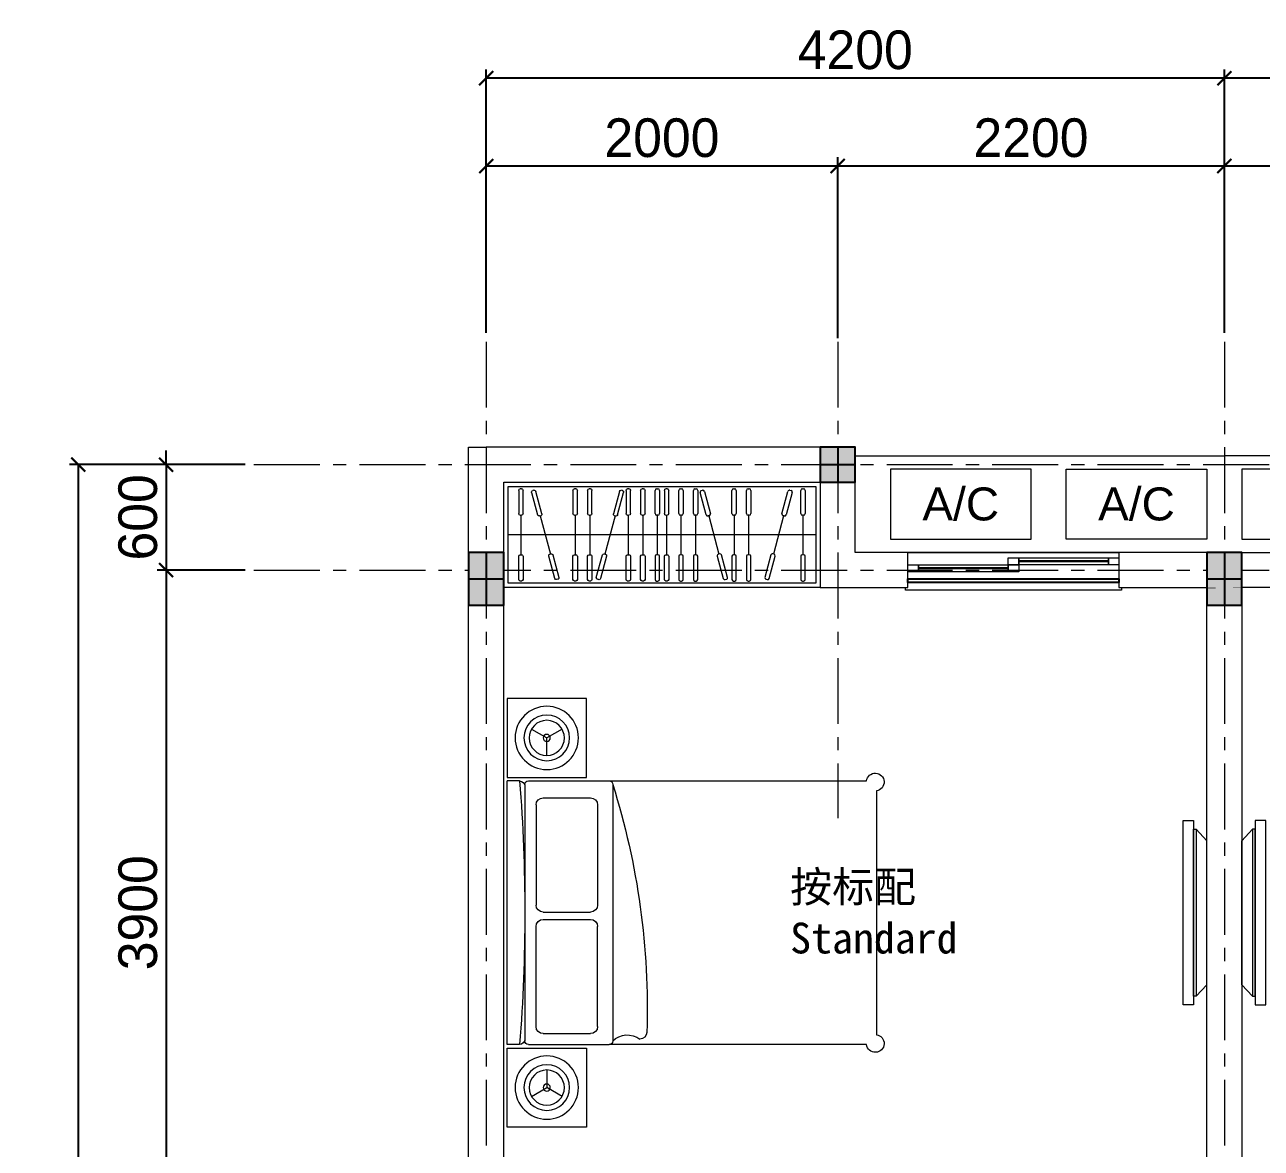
# Model space of a CAD drawing. Header units: inches. Extents: x -315689 to -186947, y -1261464 to -1173043.
# Drawn here: x -246490 to -239454, y -1181578 to -1175184 of the extents above; entities that cross this region are included whole.
import ezdxf

# ---------------------------------------------------------------- set-up
doc = ezdxf.new("R2010")
doc.units = ezdxf.units.IN
doc.header["$LTSCALE"] = 30
doc.header["$MEASUREMENT"] = 0
doc.linetypes.add('CENTER-1', pattern=[10, 6.25, -1.25, 1.25, -1.25])
doc.layers.get('Defpoints').update_dxf_attribs({"color": 140, "lineweight": 0})
for name, color, linetype, lineweight in [('200mm Colum', 1, 'Continuous', 0), ('200mm Wall', 7, 'Continuous', 20), ('A-WALL', 7, 'Continuous', 0), ('A-WALL-4-20', 252, 'Continuous', 0), ('B-WINDOW 2', 142, 'Continuous', 0), ('E- FIXTURES-TOILET', 251, 'Continuous', 0), ('Grid-Line', 1, 'CENTER-1', 5), ('STAIR', 7, 'Continuous', 0), ('Symbol-Template', 251, 'Continuous', 0), ('TEXT2', 7, 'Continuous', 25)]:
    doc.layers.add(name, color=color, linetype=linetype, lineweight=lineweight)
doc.layers.add('A-dims', color=7, linetype='Continuous')
doc.styles.add('Annotative', font='arial.ttf')
doc.styles.add('cordia.shx', font='cordia.shx')
doc.styles.get("Standard").update_dxf_attribs({"font": 'arial.ttf'})
doc.dimstyles.new('ISO 100', dxfattribs={"dimscale": 100, "dimtxt": 2.2, "dimasz": 0.8, "dimexe": 0.5, "dimexo": 0.5, "dimgap": 0.5, "dimtad": 1, "dimdec": 0, "dimzin": 0, "dimdsep": 46, "dimtxsty": 'cordia.shx', "dimblk": 'ARCHTICK', "dimcen": 0.09, "dimclrd": 6, "dimclre": 6, "dimclrt": 256, "dimadec": 0, "dimazin": 0, "dimtfac": 1, "dimtdec": 0, "dimtix": 1, "dimtmove": 2, "dimatfit": 3, "dimfxl": 1, "dimtolj": 1, "dimtzin": 0, "dimarcsym": 0})

# ---------------------------------------------------------------- blocks, each defined once
blk = doc.blocks.new('AR-TV_Flat-A')
for points in [[(25, -525), (85, -525), (85, 525), (25, 525)], [(-50, 410), (10, 475), (10, -475), (-50, -410)], [(10, -475), (25, -475), (25, 475), (10, 475)]]:
    blk.add_lwpolyline(points, close=True)
blk = doc.blocks.new('AR-Bed-Sub-Room_Flat-A')
for p, q in [((-331.6, 1045), (-245, 995)), ((-158.4, 1045), (-245, 995)), ((-245, 895), (-245, 995)), ((-600, 750), (-2064.2, 750)), ((-620, 730), (-620, -730)), ((-140, 750), (-600, 750)), ((-120, 730), (-120, -730)), ((-120, 720), (-120, -720)), ((-90, 750), (-20, 750)), ((-20, -750), (-20, 750)), ((-2120, 694.2), (-2120, -694.2)), ((-224.1, 653.9), (-494.1, 653.9)), ((-534.1, 613.9), (-534.1, 43.9)), ((-184.1, 613.9), (-184.1, 43.9)), ((-224.1, 3.9), (-494.1, 3.9)), ((-224.1, -38.2), (-494.1, -38.2)), ((-534.1, -648.2), (-534.1, -78.2)), ((-184.1, -648.2), (-184.1, -78.2)), ((-224.1, -688.2), (-494.1, -688.2)), ((-2064.2, -750), (-600, -750)), ((-140, -750), (-600, -750)), ((-90, -750), (-20, -750)), ((-245, -895), (-245, -995)), ((-331.6, -1045), (-245, -995)), ((-158.4, -1045), (-245, -995))]:
    blk.add_line(p, q)
for points in [[(-470, 770), (-470, 1220), (-20, 1220), (-20, 770)], [(-470, -770), (-470, -1220), (-20, -1220), (-20, -770)]]:
    blk.add_lwpolyline(points, close=True)
for centre, radius in [((-245, 995), 180), ((-245, 995), 130), ((-245, 995), 100), ((-245, 995), 20), ((-245, -995), 180), ((-245, -995), 130), ((-245, -995), 100), ((-245, -995), 20)]:
    blk.add_circle(centre, radius)
for centre, radius, start, end in [((-2114.1, 744.1), 50.2, 6.69549, 263.30451), ((3423.8, -545), 4240, 162.49977, 181.83576), ((-600, 730), 20, 90, 180), ((-140, 730), 20, 0, 90), ((9270, 0), 9390, 175.41878, 184.58122), ((-90, 720), 30, 90, 180), ((-494.1, 613.9), 40, 90, 180), ((-224.1, 613.9), 40, 0, 90), ((-494.1, 43.9), 40, 180, 270), ((-224.1, 43.9), 40, 270, 0), ((-494.1, -78.2), 40, 90, 180), ((-224.1, -78.2), 40, 0, 90), ((-2114.1, -744.1), 50.2, 96.69549, 353.30451), ((-774.1, -679.8), 40, 181.44992, 268.68468), ((-703.3, -813.6), 118, 45.09539, 127.39056), ((-494.1, -648.2), 40, 180, 270), ((-224.1, -648.2), 40, 270, 0), ((-600, -730), 20, 180, 270), ((-140, -730), 20, 270, 0), ((-90, -720), 30, 180, 270)]:
    blk.add_arc(centre, radius, start, end)
blk = doc.blocks.new('AR-HANG-QUEEN-VILLA')
at = {"color": 0}
for p, q in [((-462.5, 265), (-462.5, 133)), ((-446.5, 274), (-453.5, 274)), ((-437.5, 133), (-437.5, 265)), ((-257.5, 259.6), (-291.6, 132.1)), ((-267.5, 125.6), (-233.3, 253.1)), ((-239.7, 264.1), (-246.4, 266)), ((-153.5, 265), (-153.5, 133)), ((-137.5, 274), (-144.5, 274)), ((-128.5, 133), (-128.5, 265)), ((-70.5, 265), (-70.5, 133)), ((-54.5, 274), (-61.5, 274)), ((-45.5, 133), (-45.5, 265)), ((-20.7, 253.1), (13.5, 125.6)), ((-7.6, 266), (-14.3, 264.1)), ((37.6, 132.1), (3.5, 259.6)), ((148.5, 265), (148.5, 133)), ((164.5, 274), (157.5, 274)), ((173.5, 133), (173.5, 265)), ((231.5, 265), (231.5, 133)), ((247.5, 274), (240.5, 274)), ((256.5, 133), (256.5, 265)), ((366.5, 265), (366.5, 133)), ((382.5, 274), (375.5, 274)), ((391.5, 133), (391.5, 265)), ((-453.5, 124), (-446.5, 124)), ((-450, -101), (-450, 124)), ((-340.1, -97.2), (-281.9, 120.2)), ((-285.3, 121.1), (-278.5, 119.3)), ((-144.5, 124), (-137.5, 124)), ((-141, -101), (-141, 124)), ((-61.5, 124), (-54.5, 124)), ((-58, -101), (-58, 124)), ((24.5, 119.3), (31.3, 121.1)), ((86.1, -97.2), (27.9, 120.2)), ((157.5, 124), (164.5, 124)), ((161, -101), (161, 124)), ((240.5, 124), (247.5, 124)), ((244, -101), (244, 124)), ((375.5, 124), (382.5, 124)), ((379, -101), (379, 124)), ((-462.5, -242), (-462.5, -110)), ((-453.5, -101), (-446.5, -101)), ((-437.5, -110), (-437.5, -242)), ((-388.7, -230.1), (-354.5, -102.6)), ((-330.4, -109.1), (-364.5, -236.6)), ((-343.5, -96.3), (-336.7, -98.1)), ((-153.5, -242), (-153.5, -110)), ((-144.5, -101), (-137.5, -101)), ((-128.5, -110), (-128.5, -242)), ((-70.5, -242), (-70.5, -110)), ((-61.5, -101), (-54.5, -101)), ((-45.5, -110), (-45.5, -242)), ((110.5, -236.6), (76.4, -109.1)), ((82.7, -98.1), (89.5, -96.3)), ((100.5, -102.6), (134.7, -230.1)), ((148.5, -242), (148.5, -110)), ((157.5, -101), (164.5, -101)), ((173.5, -110), (173.5, -242)), ((231.5, -242), (231.5, -110)), ((240.5, -101), (247.5, -101)), ((256.5, -110), (256.5, -242)), ((366.5, -242), (366.5, -110)), ((375.5, -101), (382.5, -101)), ((391.5, -110), (391.5, -242)), ((-446.5, -251), (-453.5, -251)), ((-375.6, -243), (-382.3, -241.1)), ((-137.5, -251), (-144.5, -251)), ((-54.5, -251), (-61.5, -251)), ((128.3, -241.1), (121.6, -243)), ((164.5, -251), (157.5, -251)), ((247.5, -251), (240.5, -251)), ((382.5, -251), (375.5, -251))]:
    blk.add_line(p, q, dxfattribs=at)
for centre, start, end in [((-453.5, 265), 90, 180), ((-446.5, 265), 0, 90), ((-248.8, 257.3), 75, 165), ((-242, 255.5), 345, 75), ((-144.5, 265), 90, 180), ((-137.5, 265), 0, 90), ((-61.5, 265), 90, 180), ((-54.5, 265), 0, 90), ((-12, 255.5), 105, 195), ((-5.2, 257.3), 15, 105), ((157.5, 265), 90, 180), ((164.5, 265), 0, 90), ((240.5, 265), 90, 180), ((247.5, 265), 0, 90), ((375.5, 265), 90, 180), ((382.5, 265), 0, 90), ((-453.5, 133), 180, 270), ((-446.5, 133), 270, 0), ((-282.9, 129.8), 165, 255), ((-276.2, 128), 255, 345), ((-144.5, 133), 180, 270), ((-137.5, 133), 270, 0), ((-61.5, 133), 180, 270), ((-54.5, 133), 270, 0), ((22.2, 128), 195, 285), ((28.9, 129.8), 285, 15), ((157.5, 133), 180, 270), ((164.5, 133), 270, 0), ((240.5, 133), 180, 270), ((247.5, 133), 270, 0), ((375.5, 133), 180, 270), ((382.5, 133), 270, 0), ((-453.5, -110), 90, 180), ((-446.5, -110), 0, 90), ((-345.8, -105), 75, 165), ((-339.1, -106.8), 345, 75), ((-144.5, -110), 90, 180), ((-137.5, -110), 0, 90), ((-61.5, -110), 90, 180), ((-54.5, -110), 0, 90), ((85.1, -106.8), 105, 195), ((91.8, -105), 15, 105), ((157.5, -110), 90, 180), ((164.5, -110), 0, 90), ((240.5, -110), 90, 180), ((247.5, -110), 0, 90), ((375.5, -110), 90, 180), ((382.5, -110), 0, 90), ((-453.5, -242), 180, 270), ((-446.5, -242), 270, 0), ((-380, -232.5), 165, 255), ((-373.2, -234.3), 255, 345), ((-144.5, -242), 180, 270), ((-137.5, -242), 270, 0), ((-61.5, -242), 180, 270), ((-54.5, -242), 270, 0), ((119.2, -234.3), 195, 285), ((126, -232.5), 285, 15), ((157.5, -242), 180, 270), ((164.5, -242), 270, 0), ((240.5, -242), 180, 270), ((247.5, -242), 270, 0), ((375.5, -242), 180, 270), ((382.5, -242), 270, 0)]:
    blk.add_arc(centre, 9, start, end, dxfattribs=at)
blk = doc.blocks.new('AR-Sub-Room-Wardrobe_Flat-A')
at = {"layer": 'Symbol-Template'}
blk.add_line((-1775, -300), (-25, -300), dxfattribs=at)
for points in [[(-1800, -600), (0, -600), (0, 0), (-1800, 0)], [(-1775, -575), (-25, -575), (-25, -25), (-1775, -25)]]:
    blk.add_lwpolyline(points, close=True, dxfattribs=at)
at = {"layer": 'Symbol-Template', "xscale": -1, "rotation": 180}
blk.add_blockref('AR-HANG-QUEEN-VILLA', (-1252.5, -288.5), dxfattribs=at)
at = {"layer": 'Symbol-Template', "rotation": 180}
blk.add_blockref('AR-HANG-QUEEN-VILLA', (-547.5, -288.5), dxfattribs=at)
blk = doc.blocks.new('_ArchTick')
at = {"color": 0, "linetype": 'ByBlock', "const_width": 0.15}
blk.add_lwpolyline([(-0.5, -0.5), (0.5, 0.5)], dxfattribs=at)
blk = doc.blocks.new('*D71')
at = {"layer": 'A-dims', "color": 6, "lineweight": -2, "transparency": 16777216}
for p, q in [((-239664.3, -1176938.6), (-239664.3, -1175938.6)), ((-237464.3, -1176938.6), (-237464.3, -1175938.6)), ((-237464.3, -1175988.6), (-239664.3, -1175988.6))]:
    blk.add_line(p, q, dxfattribs=at)
at = {"layer": 'Defpoints', "color": 0, "transparency": 16777216}
for p in [(-239664.3, -1175988.6), (-239664.3, -1176988.6), (-237464.3, -1176988.6)]:
    blk.add_point(p, dxfattribs=at)
at = {"layer": 'A-dims', "color": 6, "lineweight": -2, "transparency": 16777216, "xscale": 80, "yscale": 80, "zscale": 80, "rotation": 180}
blk.add_blockref('_ArchTick', (-239664.3, -1175988.6), dxfattribs=at)
at = {"layer": 'A-dims', "color": 6, "lineweight": -2, "transparency": 16777216, "xscale": 80, "yscale": 80, "zscale": 80}
blk.add_blockref('_ArchTick', (-237464.3, -1175988.6), dxfattribs=at)
at = {"layer": 'A-dims', "transparency": 16777216, "insert": (-238564.3, -1175828.6), "char_height": 220, "attachment_point": 5, "style": 'cordia.shx'}
blk.add_mtext('\\A1;2200', dxfattribs=at)
blk = doc.blocks.new('*D72')
at = {"layer": 'A-dims', "color": 6, "lineweight": -2, "transparency": 16777216}
for p, q in [((-239664.3, -1176938.6), (-239664.3, -1175438.6)), ((-235464.3, -1176938.6), (-235464.3, -1175438.6)), ((-235464.3, -1175488.6), (-239664.3, -1175488.6))]:
    blk.add_line(p, q, dxfattribs=at)
at = {"layer": 'Defpoints', "color": 0, "transparency": 16777216}
for p in [(-239664.3, -1175488.6), (-239664.3, -1176988.6), (-235464.3, -1176988.6)]:
    blk.add_point(p, dxfattribs=at)
at = {"layer": 'A-dims', "color": 6, "lineweight": -2, "transparency": 16777216, "xscale": 80, "yscale": 80, "zscale": 80, "rotation": 180}
blk.add_blockref('_ArchTick', (-239664.3, -1175488.6), dxfattribs=at)
at = {"layer": 'A-dims', "color": 6, "lineweight": -2, "transparency": 16777216, "xscale": 80, "yscale": 80, "zscale": 80}
blk.add_blockref('_ArchTick', (-235464.3, -1175488.6), dxfattribs=at)
at = {"layer": 'A-dims', "transparency": 16777216, "insert": (-237564.3, -1175328.6), "char_height": 220, "attachment_point": 5, "style": 'cordia.shx'}
blk.add_mtext('\\A1;4200', dxfattribs=at)
blk = doc.blocks.new('*D73')
at = {"layer": 'A-dims', "color": 6, "lineweight": -2, "transparency": 16777216}
for p, q in [((-241864.3, -1176967.5), (-241864.3, -1175938.6)), ((-239664.3, -1176938.6), (-239664.3, -1175938.6)), ((-239664.3, -1175988.6), (-241864.3, -1175988.6))]:
    blk.add_line(p, q, dxfattribs=at)
at = {"layer": 'Defpoints', "color": 0, "transparency": 16777216}
for p in [(-241864.3, -1175988.6), (-239664.3, -1176988.6), (-241864.3, -1177017.5)]:
    blk.add_point(p, dxfattribs=at)
at = {"layer": 'A-dims', "color": 6, "lineweight": -2, "transparency": 16777216, "xscale": 80, "yscale": 80, "zscale": 80, "rotation": 180}
blk.add_blockref('_ArchTick', (-241864.3, -1175988.6), dxfattribs=at)
at = {"layer": 'A-dims', "color": 6, "lineweight": -2, "transparency": 16777216, "xscale": 80, "yscale": 80, "zscale": 80}
blk.add_blockref('_ArchTick', (-239664.3, -1175988.6), dxfattribs=at)
at = {"layer": 'A-dims', "transparency": 16777216, "insert": (-240764.3, -1175828.6), "char_height": 220, "attachment_point": 5, "style": 'cordia.shx'}
blk.add_mtext('\\A1;2200', dxfattribs=at)
blk = doc.blocks.new('*D74')
at = {"layer": 'A-dims', "color": 6, "lineweight": -2, "transparency": 16777216}
for p, q in [((-243864.3, -1176938.6), (-243864.3, -1175938.6)), ((-241864.3, -1176967.5), (-241864.3, -1175938.6)), ((-241864.3, -1175988.6), (-243864.3, -1175988.6))]:
    blk.add_line(p, q, dxfattribs=at)
at = {"layer": 'Defpoints', "color": 0, "transparency": 16777216}
for p in [(-243864.3, -1175988.6), (-243864.3, -1176988.6), (-241864.3, -1177017.5)]:
    blk.add_point(p, dxfattribs=at)
at = {"layer": 'A-dims', "color": 6, "lineweight": -2, "transparency": 16777216, "xscale": 80, "yscale": 80, "zscale": 80, "rotation": 180}
blk.add_blockref('_ArchTick', (-243864.3, -1175988.6), dxfattribs=at)
at = {"layer": 'A-dims', "color": 6, "lineweight": -2, "transparency": 16777216, "xscale": 80, "yscale": 80, "zscale": 80}
blk.add_blockref('_ArchTick', (-241864.3, -1175988.6), dxfattribs=at)
at = {"layer": 'A-dims', "transparency": 16777216, "insert": (-242864.3, -1175828.6), "char_height": 220, "attachment_point": 5, "style": 'cordia.shx'}
blk.add_mtext('\\A1;2000', dxfattribs=at)
blk = doc.blocks.new('*D75')
at = {"layer": 'A-dims', "color": 6, "lineweight": -2, "transparency": 16777216}
for p, q in [((-243864.3, -1176938.6), (-243864.3, -1175438.6)), ((-239664.3, -1176938.6), (-239664.3, -1175438.6)), ((-239664.3, -1175488.6), (-243864.3, -1175488.6))]:
    blk.add_line(p, q, dxfattribs=at)
at = {"layer": 'Defpoints', "color": 0, "transparency": 16777216}
for p in [(-243864.3, -1175488.6), (-243864.3, -1176988.6), (-239664.3, -1176988.6)]:
    blk.add_point(p, dxfattribs=at)
at = {"layer": 'A-dims', "color": 6, "lineweight": -2, "transparency": 16777216, "xscale": 80, "yscale": 80, "zscale": 80, "rotation": 180}
blk.add_blockref('_ArchTick', (-243864.3, -1175488.6), dxfattribs=at)
at = {"layer": 'A-dims', "color": 6, "lineweight": -2, "transparency": 16777216, "xscale": 80, "yscale": 80, "zscale": 80}
blk.add_blockref('_ArchTick', (-239664.3, -1175488.6), dxfattribs=at)
at = {"layer": 'A-dims', "transparency": 16777216, "insert": (-241764.3, -1175328.6), "char_height": 220, "attachment_point": 5, "style": 'cordia.shx'}
blk.add_mtext('\\A1;4200', dxfattribs=at)
blk = doc.blocks.new('*D76')
at = {"layer": 'A-dims', "color": 6, "lineweight": -2, "transparency": 16777216}
for p, q in [((-245685.3, -1177687.9), (-245685.3, -1177607.9)), ((-245235.3, -1177687.9), (-245735.3, -1177687.9)), ((-245685.3, -1177687.9), (-245685.3, -1178287.9)), ((-245235.3, -1178287.9), (-245735.3, -1178287.9)), ((-245685.3, -1178287.9), (-245685.3, -1178367.9))]:
    blk.add_line(p, q, dxfattribs=at)
at = {"layer": 'Defpoints', "color": 0, "transparency": 16777216}
for p in [(-245185.3, -1177687.9), (-245685.3, -1178287.9), (-245185.3, -1178287.9)]:
    blk.add_point(p, dxfattribs=at)
at = {"layer": 'A-dims', "color": 6, "lineweight": -2, "transparency": 16777216, "xscale": 80, "yscale": 80, "zscale": 80}
for p, rotation in [((-245685.3, -1177687.9), 270), ((-245685.3, -1178287.9), 90)]:
    blk.add_blockref('_ArchTick', p, dxfattribs=dict(at, rotation=rotation))
at = {"layer": 'A-dims', "transparency": 16777216, "insert": (-245845.3, -1177987.9), "char_height": 220, "attachment_point": 5, "rotation": 90, "style": 'cordia.shx'}
blk.add_mtext('\\A1;600', dxfattribs=at)
blk = doc.blocks.new('*D77')
at = {"layer": 'A-dims', "color": 6, "lineweight": -2, "transparency": 16777216}
for p, q in [((-245235.3, -1178287.9), (-245735.3, -1178287.9)), ((-245685.3, -1178287.9), (-245685.3, -1182187.9)), ((-245235.3, -1182187.9), (-245735.3, -1182187.9))]:
    blk.add_line(p, q, dxfattribs=at)
at = {"layer": 'Defpoints', "color": 0, "transparency": 16777216}
for p in [(-245185.3, -1178287.9), (-245685.3, -1182187.9), (-245185.3, -1182187.9)]:
    blk.add_point(p, dxfattribs=at)
at = {"layer": 'A-dims', "color": 6, "lineweight": -2, "transparency": 16777216, "xscale": 80, "yscale": 80, "zscale": 80}
for p, rotation in [((-245685.3, -1178287.9), 90), ((-245685.3, -1182187.9), 270)]:
    blk.add_blockref('_ArchTick', p, dxfattribs=dict(at, rotation=rotation))
at = {"layer": 'A-dims', "transparency": 16777216, "insert": (-245845.3, -1180237.9), "char_height": 220, "attachment_point": 5, "rotation": 90, "style": 'cordia.shx'}
blk.add_mtext('\\A1;3900', dxfattribs=at)
blk = doc.blocks.new('*D82')
at = {"layer": 'A-dims', "color": 6, "lineweight": -2, "transparency": 16777216}
for p, q in [((-245235.3, -1177687.9), (-246235.3, -1177687.9)), ((-246185.3, -1177687.9), (-246185.3, -1195487.9)), ((-245235.3, -1195487.9), (-246235.3, -1195487.9))]:
    blk.add_line(p, q, dxfattribs=at)
at = {"layer": 'Defpoints', "color": 0, "transparency": 16777216}
for p in [(-245185.3, -1177687.9), (-246185.3, -1195487.9), (-245185.3, -1195487.9)]:
    blk.add_point(p, dxfattribs=at)
at = {"layer": 'A-dims', "color": 6, "lineweight": -2, "transparency": 16777216, "xscale": 80, "yscale": 80, "zscale": 80}
for p, rotation in [((-246185.3, -1177687.9), 90), ((-246185.3, -1195487.9), 270)]:
    blk.add_blockref('_ArchTick', p, dxfattribs=dict(at, rotation=rotation))
at = {"layer": 'A-dims', "transparency": 16777216, "insert": (-246345.3, -1186587.9), "char_height": 220, "attachment_point": 5, "rotation": 90, "style": 'cordia.shx'}
blk.add_mtext('\\A1;17800', dxfattribs=at)
blk = doc.blocks.new('AR-Hing-Alu-Window-120cm-200-Frame_Flat-A')
at = {"color": 0}
for points in [[(-540, -30), (-600, -30), (-600, -70), (-540, -70)], [(-30, -30), (-540, -30), (-540, -70), (-30, -70)], [(30, -30), (-30, -30), (-30, -70), (30, -70)], [(30, -70), (-30, -70), (-30, -110), (30, -110)], [(540, -70), (30, -70), (30, -110), (540, -110)], [(600, -70), (540, -70), (540, -110), (600, -110)]]:
    blk.add_lwpolyline(points, close=True, dxfattribs=at)
for points in [[(-540, -47.5), (-30, -47.5)], [(-540, -52.5), (-30, -52.5)], [(30, -87.5), (540, -87.5)], [(30, -92.5), (540, -92.5)]]:
    blk.add_lwpolyline(points, dxfattribs=at)
blk = doc.blocks.new('200mm Column')
blk.add_point((0, 0))
at = {"color": 1, "linetype": 'ByBlock'}
blk.add_wipeout([(100, -100), (-100, -100), (-100, 100), (100, 100)], dxfattribs=at)
blk = doc.blocks.new('zhu2')
at = {"lineweight": 25}
blk.add_hatch(color=5, dxfattribs=at).paths.add_polyline_path([(704694, -104492), (704694, -104792), (704894, -104792), (704894, -104492)])
at = {"color": 5, "lineweight": 25}
for p, q in [((704794, -104492), (704794, -104792)), ((704694, -104642), (704894, -104642))]:
    blk.add_line(p, q, dxfattribs=at)
blk.add_lwpolyline([(704694, -104492), (704694, -104792), (704894, -104792), (704894, -104492), (704694, -104492)], dxfattribs=at)
blk = doc.blocks.new('jgzhuzjd')
at = {"color": 3, "lineweight": 25}
blk.add_blockref('zhu2', (-415512.5, 114503), dxfattribs=at)
blk = doc.blocks.new('zhu1')
at = {"lineweight": 25}
blk.add_hatch(color=7, dxfattribs=at).paths.add_polyline_path([(703739, -104407), (703739, -104607), (703939, -104607), (703939, -104407)])
at = {"color": 7, "lineweight": 25}
for p, q in [((703839, -104407), (703839, -104607)), ((703739, -104507), (703939, -104507))]:
    blk.add_line(p, q, dxfattribs=at)
blk.add_lwpolyline([(703739, -104407), (703739, -104607), (703939, -104607), (703939, -104407), (703739, -104407)], dxfattribs=at)
blk = doc.blocks.new('1st')
at = {"color": 51, "true_color": 0xf7f281}
blk.add_lwpolyline([(-240264.3, -1178337.9), (-240264.3, -1178357.9), (-241464.3, -1178357.9), (-241464.3, -1178337.9)], close=True, dxfattribs=at)
at = {"layer": 'A-WALL'}
for points in [[(-243964.3, -1183687.9), (-243964.3, -1183687.9), (-243964.3, -1177587.9)], [(-243964.3, -1177587.9), (-243864.3, -1177587.9)], [(-243764.3, -1182187.9), (-243764.3, -1177787.9), (-241964.3, -1177787.9), (-241964.3, -1178387.9), (-241464.3, -1178387.9), (-241464.3, -1178187.9), (-241764.3, -1178187.9), (-241764.3, -1177587.9), (-243864.3, -1177587.9)], [(-239664.3, -1178187.9), (-240264.3, -1178187.9), (-240264.3, -1178387.9), (-239714.3, -1178387.9)], [(-239664.3, -1178187.9), (-239064.3, -1178187.9), (-239064.3, -1178387.9), (-239614.3, -1178387.9)]]:
    blk.add_lwpolyline(points, dxfattribs=at)
at = {"layer": 'A-WALL-4-20'}
blk.add_lwpolyline([(-241464.3, -1178187.9), (-240264.3, -1178187.9), (-240264.3, -1178387.9), (-240249.3, -1178387.9), (-240249.3, -1178402.9), (-241479.3, -1178402.9), (-241479.3, -1178387.9), (-241464.3, -1178387.9)], close=True, dxfattribs=at)
at = {"layer": 'E- FIXTURES-TOILET', "ltscale": 0.2}
for points in [[(-241564.3, -1178112.9), (-240764.3, -1178112.9), (-240764.3, -1177712.9), (-241564.3, -1177712.9)], [(-239764.3, -1178112.9), (-240564.3, -1178112.9), (-240564.3, -1177712.9), (-239764.3, -1177712.9)], [(-239564.3, -1178112.9), (-238764.3, -1178112.9), (-238764.3, -1177712.9), (-239564.3, -1177712.9)]]:
    blk.add_lwpolyline(points, close=True, dxfattribs=at)
at = {"layer": 'STAIR', "ltscale": 800}
for points in [[(-239664.3, -1178187.9), (-241764.3, -1178187.9), (-241764.3, -1177637.9), (-239664.3, -1177637.9)], [(-239664.3, -1178187.9), (-237564.3, -1178187.9), (-237564.3, -1177637.9), (-239664.3, -1177637.9)]]:
    blk.add_lwpolyline(points, dxfattribs=at)
at = {"color": 3, "lineweight": 25}
blk.add_blockref('zhu1', (-945703.3, -1073180.9), dxfattribs=at)
at = {"layer": 'B-WINDOW 2', "xscale": -1}
blk.add_blockref('AR-Hing-Alu-Window-120cm-200-Frame_Flat-A', (-240864.3, -1178187.9), dxfattribs=at)
at = {"layer": 'E- FIXTURES-TOILET', "ltscale": 0.2, "char_height": 187.5, "width": 376.875, "attachment_point": 5}
for insert in [(-241164.3, -1177912.9), (-240164.3, -1177912.9)]:
    blk.add_mtext('A/C', dxfattribs=dict(at, insert=insert))
at = {"layer": 'TEXT2', "color": 22, "true_color": 0xe02606, "insert": (-242134.7, -1180002.9), "char_height": 175, "attachment_point": 1, "style": 'Annotative'}
blk.add_mtext('{\\fSimSun|b0|i0|c134|p2;按标配\\fSimSun|b0|i0|c0|p2;\\PStandard}', dxfattribs=at)
at = {"layer": '200mm Colum', "xscale": -1}
for p in [(-243864.3, -1178287.9), (-239664.3, -1178287.9)]:
    blk.add_blockref('200mm Column', p, dxfattribs=at)
at = {"layer": '200mm Wall'}
for p, q in [((-239764.3, -1182337.9), (-239764.3, -1178387.9)), ((-239564.3, -1178387.9), (-239564.3, -1182337.9))]:
    blk.add_line(p, q, dxfattribs=at)
for p in [(-533145.9, -1188198.9), (-528945.9, -1188198.9)]:
    blk.add_blockref('jgzhuzjd', p, dxfattribs=at)

msp = doc.modelspace()

# ---------------------------------------------------------------- linework, layer by layer
at = {"layer": 'Grid-Line', "ltscale": 2}
for p, q in [((-243864.3, -1176988.6), (-243864.3, -1197687.9)), ((-241864.3, -1176988.6), (-241864.3, -1179699.6)), ((-239664.3, -1176988.6), (-239664.3, -1197687.9)), ((-245185.3, -1177687.9), (-233887.8, -1177687.9)), ((-245185.3, -1178287.9), (-233830.8, -1178287.9))]:
    msp.add_line(p, q, dxfattribs=at)

# ---------------------------------------------------------------- block references
at = {"xscale": -1}
msp.add_blockref('AR-Sub-Room-Wardrobe_Flat-A', (-243764.3, -1177787.9), dxfattribs=at)
at = {"layer": 'Symbol-Template', "xscale": -1}
for name, p in [('AR-Bed-Sub-Room_Flat-A', (-243764.3, -1180237.9)), ('AR-TV_Flat-A', (-239814.3, -1180237.9))]:
    msp.add_blockref(name, p, dxfattribs=at)
at = {"layer": 'Symbol-Template'}
msp.add_blockref('AR-TV_Flat-A', (-239514.3, -1180237.9), dxfattribs=at)

# ---------------------------------------------------------------- dimensions: what is measured, and where the dimension line sits
at = {"layer": 'A-dims'}
for base, p1, p2, angle, picture, middle in [((-243864.3, -1175488.6), (-239664.3, -1176988.6), (-243864.3, -1176988.6), 180, '*D75', (-241764.3, -1175328.6)), ((-239664.3, -1175488.6), (-235464.3, -1176988.6), (-239664.3, -1176988.6), 180, '*D72', (-237564.3, -1175328.6)), ((-243864.3, -1175988.6), (-241864.3, -1177017.5), (-243864.3, -1176988.6), 180, '*D74', (-242864.3, -1175828.6)), ((-241864.3, -1175988.6), (-239664.3, -1176988.6), (-241864.3, -1177017.5), 180, '*D73', (-240764.3, -1175828.6)), ((-239664.3, -1175988.6), (-237464.3, -1176988.6), (-239664.3, -1176988.6), 180, '*D71', (-238564.3, -1175828.6)), ((-245685.3, -1178287.9), (-245185.3, -1177687.9), (-245185.3, -1178287.9), 90, '*D76', (-245845.3, -1177987.9)), ((-246185.3, -1195487.9), (-245185.3, -1177687.9), (-245185.3, -1195487.9), 90, '*D82', (-246345.3, -1186587.9)), ((-245685.3, -1182187.9), (-245185.3, -1178287.9), (-245185.3, -1182187.9), 90, '*D77', (-245845.3, -1180237.9))]:
    dim = msp.add_linear_dim(base=base, p1=p1, p2=p2, angle=angle, dimstyle='ISO 100', dxfattribs=at)
    dim.commit()
    dim.dimension.update_dxf_attribs({"geometry": picture, "text_midpoint": middle})

# ---------------------------------------------------------------- next in the draw order: block references
msp.add_blockref('1st', (0, 0))

doc.saveas('drawing.dxf')
